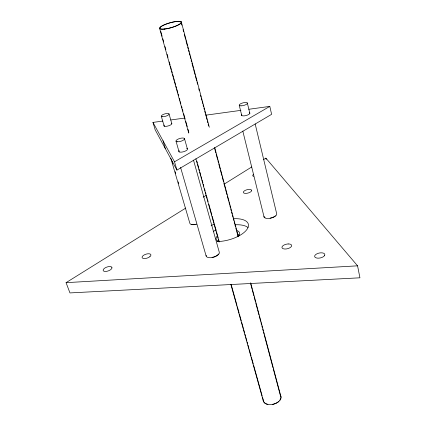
<?xml version="1.0" encoding="UTF-8"?>
<svg xmlns="http://www.w3.org/2000/svg" width="426" height="426" viewBox="0 0 426 426"><rect width="100%" height="100%" fill="white"/><g stroke="black" fill="none" stroke-linecap="round" stroke-linejoin="round"><path stroke-width="0.64" d="M263.63 159.542L265.888 158.137L357.568 265.829L359.938 277.805L69.96 292.923L66.062 282.662L185.731 208.085M203.229 197.179L206.615 195.071M224.119 184.165L251.777 166.928M162.817 121.059L152.971 122.406L155.176 129.823L176.934 170.096L271.618 114.328L269.802 106.399L248.8 109.274M176.934 170.096L174.516 161.795L269.802 106.399M170.693 119.978L184.479 118.093M206.136 115.121L240.924 110.355M66.062 282.662L357.568 265.829M152.971 122.406L174.516 161.795M163.014 140.766L165.32 148.605M172.21 161.401L172.77 163.312M175.198 171.609L175.757 173.52M178.18 181.811L178.739 183.728M170.847 158.339L189.889 223.405A6.289 2.673 -16.1 0 0 196.775 224.161M161.284 116.25L164.25 126.447M180.581 167.423L206.173 256.122M169.037 113.939L171.779 123.508M176.007 141.155L179.112 151.991M184.49 138.631L187.365 148.844M193.5 160.112L219.284 252.219A6.843 3.163 -15.8 0 1 212.92 257.405A6.843 3.163 -15.8 0 1 206.136 255.28M160.682 31.109L162.109 36.231M162.823 38.798L163.712 42.004M164.958 46.487L165.852 49.693M167.099 54.182L167.993 57.382M169.239 61.871L170.128 65.077M170.485 66.355L171.38 69.56M171.737 70.844L172.269 72.766M172.626 74.049L173.515 77.255M173.872 78.533L174.41 80.455M174.766 81.739L175.656 84.944M176.013 86.228L176.55 88.15M176.907 89.433L177.796 92.634M178.153 93.917L178.686 95.839M179.399 98.406L179.937 100.328M180.294 101.606L180.826 103.529M181.54 106.095L182.072 108.018M182.429 109.301L182.967 111.223M183.681 113.785L185.108 118.913M185.821 121.479L187.243 126.607M187.957 129.169L188.851 132.374M196.871 161.214L197.408 163.137M197.765 164.42L198.654 167.626M199.011 168.904L199.544 170.831M199.9 172.109L200.795 175.315M201.152 176.598L201.684 178.521M202.041 179.804L202.936 183.004M203.293 184.288L203.825 186.21M204.539 188.777L205.071 190.699M205.428 191.977L205.966 193.905M206.679 196.466L207.212 198.388M207.569 199.672L208.106 201.594M208.815 204.155L211.85 215.055M212.207 216.333L213.985 222.745M214.342 224.028L216.126 230.434M216.483 231.717L218.266 238.129M218.623 239.407L219.156 241.329M231.281 284.914L236.984 305.426M237.341 306.704L239.124 313.115M239.481 314.399L241.265 320.805M241.622 322.088L243.406 328.499M243.763 329.777L244.652 332.983M245.009 334.266L245.541 336.189M245.898 337.472L246.792 340.672M247.149 341.956L247.682 343.878M248.038 345.161L248.928 348.367M249.285 349.65L251.068 356.056M251.425 357.339L253.209 363.751M253.566 365.029L262.123 395.797M262.48 397.075L263.55 400.925M159.67 28.638L188.745 133.104M195.88 158.738L219.07 242.059M230.844 284.36L263.492 401.643M181.3 21.848L209.32 127.246M214.773 147.769L238.363 236.505M250.664 282.784L281.08 397.181M180.997 21.939L181.854 25.155M183.047 29.634L183.563 31.577M184.245 34.149L185.614 39.288M185.949 40.555L187.323 45.71M187.664 46.982L188.175 48.921M188.516 50.193L189.032 52.137M189.373 53.41L189.884 55.348M190.225 56.621L190.741 58.559M191.082 59.837L191.594 61.77M191.934 63.048L193.303 68.197M193.644 69.475L195.012 74.619M195.353 75.903L196.721 81.046M197.062 82.33L197.573 84.257M198.772 88.752L199.288 90.685M200.481 95.179L200.997 97.107M201.333 98.39L201.849 100.323M202.19 101.601L202.707 103.534M203.042 104.812L203.559 106.75M203.9 108.028L204.416 109.961M204.752 111.239L205.268 113.178M205.609 114.45L206.125 116.389M206.461 117.661L206.977 119.599M207.318 120.872L207.829 122.8M208.17 124.088L208.687 126.027M214.491 147.854L215.87 153.019M216.2 154.281L217.579 159.446M217.91 160.703L218.431 162.657M218.767 163.914L220.141 169.085M220.476 170.341L221.85 175.512M222.186 176.763L223.559 181.939M223.895 183.191L225.269 188.367M225.599 189.613L226.978 194.794M227.308 196.04L228.687 201.216M229.018 202.462L229.545 204.432M229.875 205.673L230.397 207.643M230.727 208.884L231.254 210.859M231.584 212.1L232.106 214.07M232.436 215.311L232.963 217.287M233.294 218.522L233.815 220.498M234.146 221.733L234.673 223.709M235.003 224.944L235.525 226.925M235.855 228.16L236.382 230.136M236.707 231.371L238.075 236.51M250.722 284.051L252.107 289.259M252.432 290.473L253.816 295.687M254.141 296.895L255.525 302.114M255.85 303.323L257.24 308.541M257.56 309.745L258.949 314.968M259.269 316.172L260.659 321.396M260.973 322.594L261.511 324.607M261.83 325.805L262.368 327.818M262.682 329.021L263.22 331.034M263.54 332.232L264.077 334.245M264.392 335.443L272.965 367.665M273.279 368.847L280.659 396.585M242.804 131.086L264.115 217.18M239.263 105.366L241.792 115.659M247.325 102.964L249.812 113.273M265.888 158.137L266.191 159.399M255.174 123.955L276.618 213.458A6.555 2.86 -13.8 0 1 270.936 218.144A6.555 2.86 -13.8 0 1 263.982 216.445M249.487 112.645A4.313 1.422 -14.5 0 1 245.988 115.552A4.313 1.422 -14.5 0 1 241.771 114.583M171.619 123.183A4.127 1.321 -16.3 0 1 167.839 126.037A4.127 1.321 -16.3 0 1 164.282 125.036M186.636 148.333A4.516 1.582 -16 0 1 186.386 150.5A4.516 1.582 -16 0 1 180.816 152.162A4.516 1.582 -16 0 1 179.16 150.559M195.225 224.337A5.857 2.487 -16.1 0 1 191.439 224.246M275.42 215.801A6.102 2.662 -13.8 0 1 271.666 217.745M271.154 217.888A6.102 2.662 -13.8 0 1 270.105 218.112M265.068 217.622A6.102 2.662 -13.8 0 1 264.546 217.052M218.522 253.987A6.369 2.945 -15.8 0 1 216.648 255.68M216.216 255.935A6.369 2.945 -15.8 0 1 213.708 256.969M213.17 257.118A6.369 2.945 -15.8 0 1 212.084 257.347M217.766 241.201A12.12 5.485 -15.2 0 1 218.644 239.998M237.468 234.694A12.12 5.485 -15.2 0 1 239.305 235.477M236.994 230.572A12.152 5.442 -15.2 0 1 238.017 236.765M219.241 241.755A12.152 5.442 -15.2 0 1 217.441 235.679M213.351 231.462A22.791 10.203 -15.2 0 1 216.057 229.923M234.822 224.79A22.791 10.203 -15.2 0 1 248.001 227.5M233.214 218.746A22.876 10.091 -15.2 0 1 246.952 229.428A22.876 10.091 -15.2 0 1 216.999 241.553M211.131 225.775A22.876 10.091 -15.2 0 1 214.385 223.9M253.571 176.359A4.116 1.613 -14.2 0 1 253.55 174.351M280.819 397.719A8.887 5.527 -14.3 0 1 279.797 400.232M278.455 401.638A8.887 5.527 -14.3 0 1 272.31 404.349M267.89 404.317A8.887 5.527 -14.3 0 1 266.053 403.72M265.526 403.438A8.887 5.527 -14.3 0 1 263.726 401.564M280.697 395.749A9.138 5.687 -14.3 0 1 273.497 404.258A9.138 5.687 -14.3 0 1 263.151 400.2M238.001 234.907A14.633 6.646 -15.2 0 1 239.14 235.12M324.575 255.509L323.994 256.207A5.176 2.508 -11.9 0 1 317.514 258.14A5.176 2.508 -11.9 0 1 314.915 255.446L315.496 254.759A5.176 2.508 -11.9 0 1 321.955 252.842A5.176 2.508 -11.9 0 1 324.575 255.509M149.899 256.649L149.047 257.24A4.601 2.039 -18 0 1 143.243 258.422A4.601 2.039 -18 0 1 143.125 255.648L143.972 255.062A4.601 2.039 -18 0 1 149.76 253.891A4.601 2.039 -18 0 1 149.899 256.649M288.178 243.954L286.932 244.082A4.958 2.332 -13.2 0 0 282.017 246.974A4.958 2.332 -13.2 0 0 285.42 249.018L286.677 248.89A4.958 2.332 -13.2 0 0 291.608 245.994A4.958 2.332 -13.2 0 0 288.178 243.954M111.852 267.288L111.426 266.884A4.627 2.045 -19.3 0 0 105.957 267.437A4.627 2.045 -19.3 0 0 103.268 270.675L103.688 271.085A4.627 2.045 -19.3 0 0 109.178 270.537A4.627 2.045 -19.3 0 0 111.852 267.288M251.542 190.182L251.191 189.815A4.255 1.731 -14.5 0 0 246.159 189.996A4.255 1.731 -14.5 0 0 243.416 192.6L243.757 192.967A4.255 1.731 -14.5 0 0 248.811 192.802A4.255 1.731 -14.5 0 0 251.542 190.182M162.732 116.751A4.047 1.251 -16.3 0 0 169.021 114.285A4.047 1.251 -16.3 0 0 163.738 114.259A4.047 1.251 -16.3 0 0 162.732 116.751M177.637 141.789A4.43 1.502 -16.1 0 0 184.49 139.036A4.43 1.502 -16.1 0 0 178.627 138.871A4.43 1.502 -16.1 0 0 177.637 141.789M241.01 105.85A4.228 1.347 -14.6 0 0 247.394 103.31A4.228 1.347 -14.6 0 0 241.489 103.342A4.228 1.347 -14.6 0 0 241.01 105.85M164.516 29A11.092 2.46 -16 0 0 181.167 22.562A11.092 2.46 -16 0 0 165.836 24.234A11.092 2.46 -16 0 0 164.516 29M164.345 29.106A11.406 2.529 -16 0 0 181.471 22.487A11.406 2.529 -16 0 0 165.703 24.207A11.406 2.529 -16 0 0 164.345 29.106"/></g></svg>
